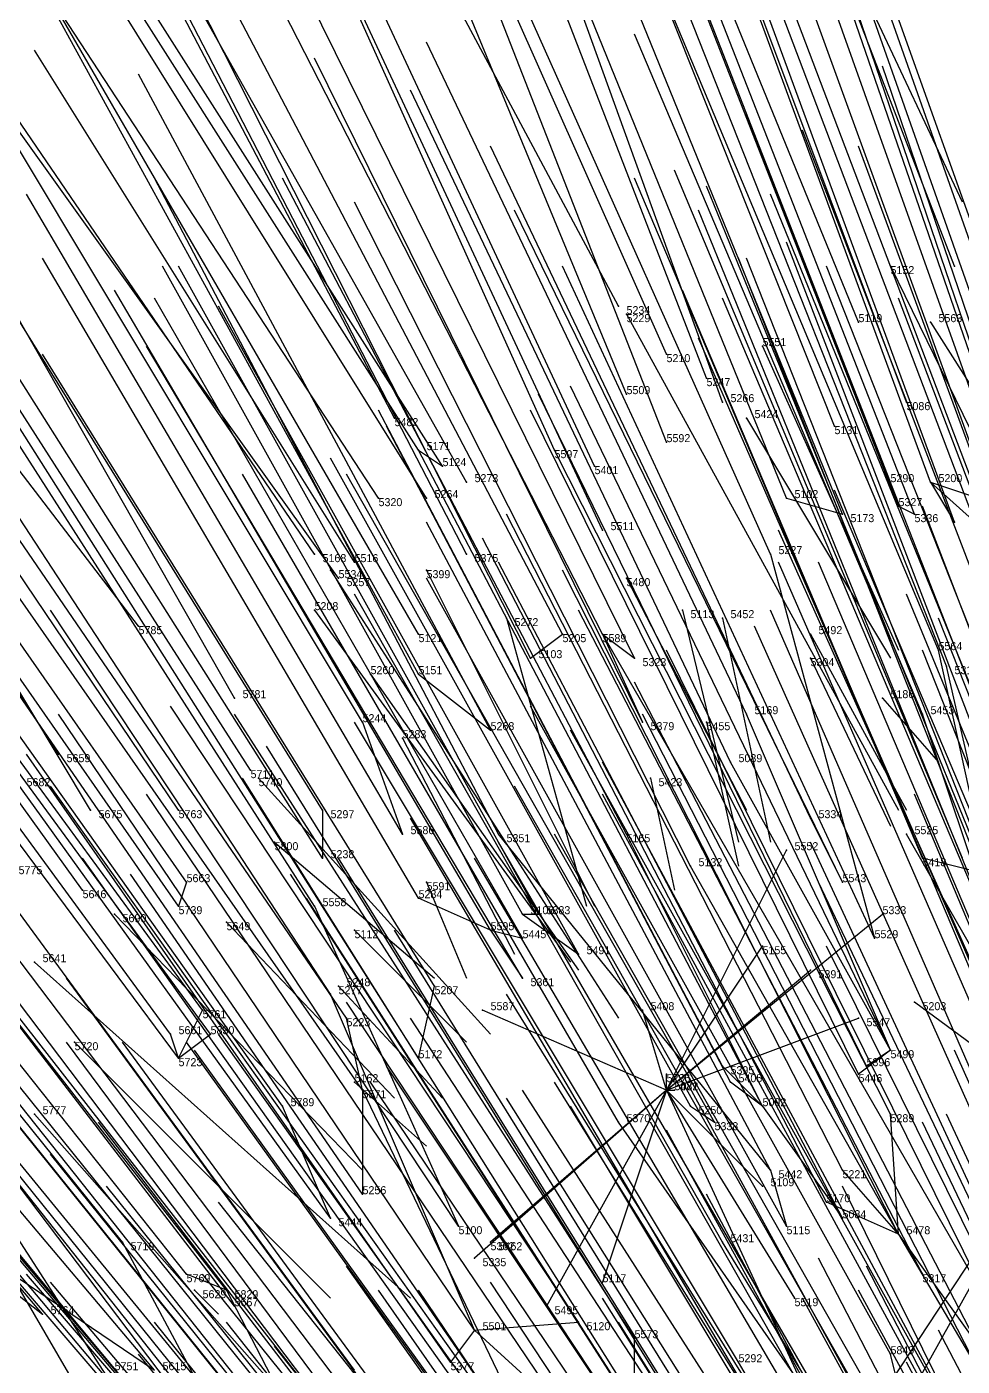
# Model space of a CAD drawing. Extents: x -0.5 to 0.59, y -0.5 to 0.59.
# Drawn here: x -0.281 to -0.164, y 0.3225 to 0.4899 of the extents above; entities that cross this region are included whole.
import ezdxf

# ---------------------------------------------------------------- set-up
doc = ezdxf.new("R2010")
doc.units = 0
for name, color, linetype in [('Facilities', 3, 'CONTINUOUS'), ('Facilities_lines', 3, 'CONTINUOUS'), ('Normals', 1, 'CONTINUOUS'), ('Source_points', 5, 'CONTINUOUS'), ('Text', 3, 'CONTINUOUS')]:
    doc.layers.add(name, color=color, linetype=linetype)

msp = doc.modelspace()

# ---------------------------------------------------------------- linework, layer by layer
at = {"layer": 'Facilities', "color": 3}
for p in [(-0.173, 0.46, -1.25), (-0.165, 0.46, -1.222), (-0.207, 0.455, -1.25), (-0.206, 0.454, -1.25), (-0.177, 0.453, -1.217), (-0.168, 0.453, -1.25), (-0.201, 0.449, -1.229), (-0.189, 0.45, -1.25), (-0.196, 0.446, -1.217), (-0.206, 0.444, -1.225), (-0.194, 0.443, -1.209), (-0.171, 0.443, -1.187), (-0.235, 0.441, -1.25), (-0.191, 0.441, -1.25), (-0.18, 0.44, -1.188), (-0.232, 0.437, -1.25), (-0.215, 0.437, -1.217), (-0.201, 0.438, -1.205), (-0.21, 0.435, -1.208), (-0.226, 0.433, -1.221), (-0.168, 0.433, -1.161), (-0.237, 0.431, -1.23), (-0.231, 0.431, -1.224), (-0.186, 0.431, -1.175), (-0.172, 0.43, -1.159), (-0.209, 0.427, -1.19), (-0.245, 0.424, -1.224), (-0.226, 0.424, -1.2), (-0.188, 0.424, -1.159), (-0.243, 0.422, -1.25), (-0.24, 0.423, -1.25), (-0.231, 0.422, -1.25), (-0.242, 0.421, -1.214), (-0.206, 0.421, -1.25), (-0.245, 0.417, -1.25), (-0.199, 0.417, -1.25), (-0.221, 0.416, -1.25), (-0.194, 0.416, -1.25), (-0.267, 0.415, -1.233), (-0.232, 0.414, -1.186), (-0.209, 0.414, -1.159), (-0.183, 0.414, -1.25), (-0.218, 0.411, -1.163), (-0.183, 0.411, -1.25), (-0.238, 0.409, -1.25), (-0.232, 0.409, -1.177), (-0.255, 0.406, -1.199), (-0.174, 0.406, -1.25), (-0.239, 0.403, -1.173), (-0.196, 0.403, -1.25), (-0.234, 0.401, -1.25), (-0.277, 0.399, -1.213), (-0.253, 0.397, -1.177), (-0.252, 0.396, -1.25), (-0.203, 0.396, -1.25), (-0.273, 0.392, -1.193), (-0.262, 0.392, -1.179), (-0.244, 0.392, -1.154), (-0.25, 0.388, -1.25), (-0.274, 0.382, -1.175), (-0.261, 0.383, -1.159), (-0.231, 0.383, -1.25), (-0.179, 0.383, -1.057), (-0.27, 0.379, -1.25), (-0.245, 0.38, -1.13), (-0.219, 0.379, -1.094), (-0.256, 0.378, -1.25), (-0.24, 0.377, -1.25), (-0.223, 0.377, -1.095), (-0.28, 0.373, -1.25), (-0.242, 0.37, -1.25), (-0.275, 0.363, -1.25), (-0.173, 0.362, -1.003), (-0.262, 0.361, -1.115), (-0.232, 0.361, -1.074), (-0.24, 0.358, -1.25), (-0.239, 0.357, -1.074), (-0.201, 0.357, -1.25), (-0.198, 0.355, -1.016), (-0.189, 0.355, -1.006), (-0.28, 0.354, -1.25), (-0.188, 0.347, -0.985), (-0.243, 0.341, -1.046), (-0.172, 0.339, -0.95), (-0.26, 0.332, -1.25), (-0.256, 0.332, -1.047), (-0.225, 0.327, -0.993)]:
    msp.add_point(p, dxfattribs=at)
at = {"layer": 'Facilities_lines', "color": 3}
for p, q in [((-0.232, 0.437, -1.25), (-0.229, 0.435, -1.25)), ((-0.172, 0.43, -1.159), (-0.173, 0.433, -1.167)), ((-0.168, 0.433, -1.161), (-0.162, 0.431, -1.151)), ((-0.168, 0.433, -1.161), (-0.158, 0.424, -1.132)), ((-0.168, 0.433, -1.161), (-0.165, 0.428, -1.147)), ((-0.186, 0.431, -1.175), (-0.179, 0.429, -1.161)), ((-0.172, 0.43, -1.159), (-0.17, 0.429, -1.153)), ((-0.188, 0.424, -1.159), (-0.175, 0.376, -1.038)), ((-0.218, 0.411, -1.163), (-0.214, 0.414, -1.165)), ((-0.209, 0.414, -1.159), (-0.204, 0.403, -1.128)), ((-0.209, 0.414, -1.159), (-0.205, 0.411, -1.148)), ((-0.209, 0.414, -1.159), (-0.16, 0.329, -0.915)), ((-0.158, 0.371, -1.007), (-0.167, 0.412, -1.113)), ((-0.232, 0.409, -1.177), (-0.223, 0.402, -1.151)), ((-0.158, 0.375, -1.018), (-0.166, 0.41, -1.105)), ((-0.173, 0.362, -1.003), (-0.191, 0.404, -1.118)), ((-0.158, 0.371, -1.007), (-0.169, 0.404, -1.095)), ((-0.239, 0.403, -1.173), (-0.234, 0.389, -1.135)), ((-0.173, 0.362, -1.003), (-0.193, 0.398, -1.106)), ((-0.244, 0.392, -1.154), (-0.244, 0.386, -1.141)), ((-0.179, 0.383, -1.057), (-0.183, 0.391, -1.08)), ((-0.188, 0.347, -0.985), (-0.222, 0.389, -1.119)), ((-0.189, 0.355, -1.006), (-0.206, 0.389, -1.1)), ((-0.151, 0.354, -1.25), (-0.171, 0.389, -1.25)), ((-0.201, 0.357, -1.25), (-0.186, 0.387, -1.25)), ((-0.161, 0.384, -1.041), (-0.169, 0.386, -1.053)), ((-0.172, 0.339, -0.95), (-0.198, 0.385, -1.082)), ((-0.261, 0.383, -1.159), (-0.262, 0.38, -1.154)), ((-0.223, 0.377, -1.095), (-0.232, 0.381, -1.116)), ((-0.245, 0.38, -1.13), (-0.227, 0.34, -1.022)), ((-0.219, 0.379, -1.094), (-0.217, 0.379, -1.091)), ((-0.219, 0.379, -1.094), (-0.212, 0.374, -1.075)), ((-0.201, 0.357, -1.25), (-0.174, 0.379, -1.25)), ((-0.223, 0.377, -1.095), (-0.219, 0.376, -1.089)), ((-0.223, 0.377, -1.095), (-0.219, 0.371, -1.076)), ((-0.201, 0.357, -1.25), (-0.189, 0.375, -1.25)), ((-0.201, 0.357, -1.25), (-0.183, 0.372, -1.25)), ((-0.232, 0.361, -1.074), (-0.23, 0.37, -1.089)), ((-0.225, 0.327, -0.993), (-0.243, 0.369, -1.105)), ((-0.262, 0.361, -1.115), (-0.259, 0.367, -1.123)), ((-0.201, 0.357, -1.25), (-0.224, 0.367, -1.25)), ((-0.201, 0.357, -1.25), (-0.204, 0.367, -1.25)), ((-0.151, 0.354, -1.25), (-0.17, 0.368, -1.25)), ((-0.239, 0.357, -1.074), (-0.241, 0.366, -1.095)), ((-0.201, 0.357, -1.25), (-0.177, 0.366, -1.25)), ((-0.262, 0.361, -1.115), (-0.263, 0.364, -1.123)), ((-0.262, 0.361, -1.115), (-0.258, 0.364, -1.116)), ((-0.173, 0.362, -1.003), (-0.177, 0.359, -1.001)), ((-0.173, 0.362, -1.003), (-0.176, 0.36, -1.003)), ((-0.189, 0.355, -1.006), (-0.194, 0.36, -1.022)), ((-0.201, 0.357, -1.25), (-0.201, 0.359, -1.25)), ((-0.239, 0.357, -1.074), (-0.239, 0.344, -1.048)), ((-0.239, 0.357, -1.074), (-0.215, 0.307, -0.938)), ((-0.201, 0.357, -1.25), (-0.225, 0.336, -1.25)), ((-0.201, 0.357, -1.25), (-0.223, 0.338, -1.25)), ((-0.201, 0.357, -1.25), (-0.223, 0.338, -1.25)), ((-0.201, 0.357, -1.25), (-0.216, 0.33, -1.25)), ((-0.201, 0.357, -1.25), (-0.209, 0.333, -1.25)), ((-0.201, 0.357, -1.25), (-0.2, 0.357, -1.25)), ((-0.201, 0.357, -1.25), (-0.189, 0.345, -1.25)), ((-0.201, 0.357, -1.25), (-0.183, 0.318, -1.25)), ((-0.201, 0.357, -1.25), (-0.185, 0.331, -1.25)), ((-0.189, 0.355, -1.006), (-0.193, 0.358, -1.017)), ((-0.243, 0.341, -1.046), (-0.249, 0.355, -1.085)), ((-0.198, 0.355, -1.016), (-0.195, 0.353, -1.008)), ((-0.189, 0.355, -1.006), (-0.179, 0.341, -0.964)), ((-0.151, 0.354, -1.25), (-0.175, 0.311, -1.25)), ((-0.151, 0.354, -1.25), (-0.174, 0.319, -1.25)), ((-0.172, 0.339, -0.95), (-0.173, 0.354, -0.985)), ((-0.175, 0.307, -0.885), (-0.207, 0.353, -1.024)), ((-0.302, 0.347, -1.152), (-0.279, 0.329, -1.079)), ((-0.302, 0.347, -1.152), (-0.265, 0.322, -1.042)), ((-0.188, 0.347, -0.985), (-0.186, 0.34, -0.968)), ((-0.172, 0.339, -0.95), (-0.179, 0.347, -0.976)), ((-0.172, 0.339, -0.95), (-0.181, 0.343, -0.97)), ((-0.172, 0.339, -0.95), (-0.169, 0.334, -0.935)), ((-0.172, 0.339, -0.95), (-0.162, 0.325, -0.909)), ((-0.172, 0.339, -0.95), (-0.162, 0.322, -0.9)), ((-0.254, 0.31, -1.003), (-0.269, 0.338, -1.079)), ((-0.175, 0.307, -0.885), (-0.194, 0.338, -0.975)), ((-0.256, 0.332, -1.047), (-0.261, 0.334, -1.059)), ((-0.256, 0.332, -1.047), (-0.255, 0.33, -1.044)), ((-0.256, 0.332, -1.047), (-0.242, 0.305, -0.974)), ((-0.225, 0.327, -0.993), (-0.228, 0.323, -0.989)), ((-0.225, 0.327, -0.993), (-0.212, 0.328, -0.975)), ((-0.225, 0.327, -0.993), (-0.214, 0.317, -0.956)), ((-0.205, 0.318, -0.945), (-0.205, 0.326, -0.963)), ((-0.169, 0.308, -0.88), (-0.173, 0.324, -0.919)), ((-0.166, 0.279, -0.813), (-0.192, 0.323, -0.939))]:
    msp.add_line(p, q, dxfattribs=at)
at = {"layer": 'Normals', "color": 1}
for p, q in [((-0.164, 0.468, -1.24), (-0.204, 0.553, -1.275)), ((-0.165, 0.46, -1.222), (-0.201, 0.553, -1.214)), ((-0.177, 0.453, -1.217), (-0.215, 0.546, -1.22)), ((-0.201, 0.449, -1.229), (-0.241, 0.539, -1.247)), ((-0.196, 0.446, -1.217), (-0.232, 0.539, -1.22)), ((-0.206, 0.444, -1.225), (-0.244, 0.536, -1.236)), ((-0.194, 0.443, -1.209), (-0.228, 0.537, -1.199)), ((-0.171, 0.443, -1.187), (-0.204, 0.531, -1.154)), ((-0.156, 0.443, -1.175), (-0.187, 0.531, -1.138)), ((-0.201, 0.438, -1.205), (-0.237, 0.53, -1.19)), ((-0.215, 0.437, -1.217), (-0.256, 0.528, -1.213)), ((-0.18, 0.44, -1.188), (-0.215, 0.528, -1.157)), ((-0.207, 0.455, -1.25), (-0.245, 0.526, -1.31)), ((-0.21, 0.435, -1.208), (-0.252, 0.525, -1.197)), ((-0.235, 0.441, -1.25), (-0.276, 0.519, -1.296)), ((-0.226, 0.433, -1.221), (-0.275, 0.52, -1.22)), ((-0.173, 0.433, -1.167), (-0.207, 0.52, -1.13)), ((-0.168, 0.433, -1.161), (-0.2, 0.52, -1.124)), ((-0.154, 0.431, -1.145), (-0.185, 0.519, -1.108)), ((-0.151, 0.432, -1.143), (-0.182, 0.519, -1.106)), ((-0.162, 0.431, -1.151), (-0.195, 0.518, -1.115)), ((-0.231, 0.431, -1.224), (-0.284, 0.516, -1.232)), ((-0.186, 0.431, -1.175), (-0.221, 0.517, -1.138)), ((-0.172, 0.43, -1.159), (-0.206, 0.517, -1.122)), ((-0.17, 0.429, -1.153), (-0.204, 0.516, -1.117)), ((-0.209, 0.427, -1.19), (-0.25, 0.515, -1.165)), ((-0.179, 0.429, -1.161), (-0.214, 0.515, -1.125)), ((-0.165, 0.428, -1.147), (-0.197, 0.515, -1.11)), ((-0.237, 0.431, -1.23), (-0.29, 0.512, -1.257)), ((-0.226, 0.424, -1.2), (-0.271, 0.511, -1.181)), ((-0.158, 0.424, -1.132), (-0.19, 0.512, -1.095)), ((-0.188, 0.424, -1.159), (-0.226, 0.509, -1.122)), ((-0.155, 0.422, -1.124), (-0.186, 0.509, -1.086)), ((-0.153, 0.421, -1.121), (-0.183, 0.509, -1.083)), ((-0.245, 0.424, -1.224), (-0.301, 0.506, -1.234)), ((-0.232, 0.437, -1.25), (-0.274, 0.503, -1.313)), ((-0.242, 0.421, -1.214), (-0.3, 0.502, -1.214)), ((-0.229, 0.435, -1.25), (-0.271, 0.501, -1.313)), ((-0.151, 0.414, -1.101), (-0.181, 0.501, -1.064)), ((-0.167, 0.412, -1.113), (-0.203, 0.498, -1.075)), ((-0.156, 0.411, -1.1), (-0.189, 0.498, -1.062)), ((-0.232, 0.414, -1.186), (-0.28, 0.497, -1.159)), ((-0.214, 0.414, -1.165), (-0.257, 0.496, -1.127)), ((-0.209, 0.414, -1.159), (-0.251, 0.496, -1.121)), ((-0.166, 0.41, -1.105), (-0.2, 0.496, -1.067)), ((-0.218, 0.411, -1.163), (-0.26, 0.494, -1.126)), ((-0.205, 0.411, -1.148), (-0.246, 0.494, -1.11)), ((-0.267, 0.415, -1.233), (-0.326, 0.492, -1.259)), ((-0.255, 0.406, -1.199), (-0.304, 0.492, -1.186)), ((-0.232, 0.409, -1.177), (-0.277, 0.491, -1.14)), ((-0.169, 0.404, -1.095), (-0.205, 0.489, -1.058)), ((-0.191, 0.404, -1.118), (-0.231, 0.488, -1.081)), ((-0.24, 0.423, -1.25), (-0.28, 0.487, -1.317)), ((-0.204, 0.403, -1.128), (-0.245, 0.486, -1.09)), ((-0.223, 0.402, -1.151), (-0.267, 0.484, -1.113)), ((-0.144, 0.397, -1.056), (-0.174, 0.485, -1.019)), ((-0.239, 0.403, -1.173), (-0.287, 0.483, -1.136)), ((-0.277, 0.399, -1.213), (-0.331, 0.482, -1.219)), ((-0.193, 0.398, -1.106), (-0.233, 0.482, -1.068)), ((-0.157, 0.392, -1.055), (-0.191, 0.479, -1.018)), ((-0.273, 0.392, -1.193), (-0.324, 0.477, -1.178)), ((-0.151, 0.391, -1.047), (-0.184, 0.477, -1.01)), ((-0.253, 0.397, -1.177), (-0.303, 0.475, -1.14)), ((-0.183, 0.391, -1.08), (-0.223, 0.475, -1.043)), ((-0.145, 0.388, -1.036), (-0.177, 0.475, -0.998)), ((-0.244, 0.392, -1.154), (-0.293, 0.471, -1.117)), ((-0.222, 0.389, -1.119), (-0.265, 0.471, -1.082)), ((-0.206, 0.389, -1.1), (-0.249, 0.471, -1.063)), ((-0.169, 0.386, -1.053), (-0.205, 0.471, -1.016)), ((-0.164, 0.386, -1.048), (-0.2, 0.472, -1.011)), ((-0.262, 0.392, -1.179), (-0.314, 0.469, -1.142)), ((-0.234, 0.389, -1.135), (-0.281, 0.469, -1.098)), ((-0.161, 0.384, -1.041), (-0.196, 0.47, -1.004)), ((-0.153, 0.383, -1.032), (-0.188, 0.469, -0.995)), ((-0.198, 0.385, -1.082), (-0.24, 0.468, -1.045)), ((-0.179, 0.383, -1.057), (-0.22, 0.467, -1.021)), ((-0.162, 0.381, -1.034), (-0.197, 0.467, -0.997)), ((-0.244, 0.386, -1.141), (-0.294, 0.465, -1.105)), ((-0.153, 0.377, -1.016), (-0.186, 0.463, -0.978)), ((-0.232, 0.381, -1.116), (-0.279, 0.461, -1.078)), ((-0.158, 0.375, -1.018), (-0.192, 0.461, -0.98)), ((-0.157, 0.375, -1.016), (-0.191, 0.461, -0.979)), ((-0.261, 0.383, -1.159), (-0.314, 0.459, -1.121)), ((-0.219, 0.379, -1.094), (-0.264, 0.46, -1.056)), ((-0.217, 0.379, -1.091), (-0.262, 0.46, -1.054)), ((-0.175, 0.376, -1.038), (-0.214, 0.46, -1.001)), ((-0.147, 0.374, -1.006), (-0.181, 0.46, -0.967)), ((-0.173, 0.46, -1.25), (-0.152, 0.417, -1.162)), ((-0.245, 0.38, -1.13), (-0.295, 0.458, -1.093)), ((-0.274, 0.382, -1.175), (-0.328, 0.457, -1.138)), ((-0.262, 0.38, -1.154), (-0.315, 0.456, -1.116)), ((-0.223, 0.377, -1.095), (-0.27, 0.457, -1.057)), ((-0.219, 0.376, -1.089), (-0.265, 0.456, -1.051)), ((-0.163, 0.372, -1.015), (-0.199, 0.457, -0.977)), ((-0.158, 0.371, -1.007), (-0.194, 0.456, -0.97)), ((-0.139, 0.369, -0.987), (-0.172, 0.456, -0.95)), ((-0.212, 0.374, -1.075), (-0.257, 0.455, -1.037)), ((-0.206, 0.454, -1.25), (-0.172, 0.392, -1.179)), ((-0.168, 0.453, -1.25), (-0.149, 0.423, -1.156)), ((-0.16, 0.366, -0.999), (-0.197, 0.451, -0.961)), ((-0.23, 0.37, -1.089), (-0.279, 0.449, -1.051)), ((-0.219, 0.371, -1.076), (-0.266, 0.45, -1.038)), ((-0.189, 0.45, -1.25), (-0.172, 0.412, -1.159)), ((-0.243, 0.369, -1.105), (-0.294, 0.447, -1.068)), ((-0.176, 0.36, -1.003), (-0.217, 0.444, -0.965)), ((-0.173, 0.362, -1.003), (-0.213, 0.445, -0.965)), ((-0.259, 0.367, -1.123), (-0.314, 0.442, -1.085)), ((-0.241, 0.366, -1.095), (-0.293, 0.442, -1.058)), ((-0.194, 0.36, -1.022), (-0.237, 0.442, -0.985)), ((-0.177, 0.359, -1.001), (-0.218, 0.442, -0.964)), ((-0.191, 0.441, -1.25), (-0.173, 0.411, -1.156)), ((-0.263, 0.364, -1.123), (-0.318, 0.439, -1.086)), ((-0.258, 0.364, -1.116), (-0.313, 0.439, -1.079)), ((-0.232, 0.361, -1.074), (-0.282, 0.44, -1.036)), ((-0.193, 0.358, -1.017), (-0.236, 0.44, -0.98)), ((-0.189, 0.355, -1.006), (-0.232, 0.437, -0.969)), ((-0.173, 0.354, -0.985), (-0.215, 0.437, -0.948)), ((-0.198, 0.355, -1.016), (-0.243, 0.436, -0.98)), ((-0.262, 0.361, -1.115), (-0.317, 0.435, -1.078)), ((-0.207, 0.353, -1.024), (-0.254, 0.434, -0.987)), ((-0.195, 0.353, -1.008), (-0.241, 0.434, -0.972)), ((-0.239, 0.357, -1.074), (-0.292, 0.433, -1.037)), ((-0.144, 0.347, -0.939), (-0.18, 0.432, -0.902)), ((-0.249, 0.355, -1.085), (-0.303, 0.431, -1.048)), ((-0.179, 0.347, -0.976), (-0.221, 0.429, -0.938)), ((-0.136, 0.344, -0.925), (-0.169, 0.43, -0.887)), ((-0.188, 0.347, -0.985), (-0.231, 0.428, -0.948)), ((-0.149, 0.342, -0.933), (-0.187, 0.427, -0.896)), ((-0.181, 0.343, -0.97), (-0.224, 0.426, -0.933)), ((-0.243, 0.422, -1.25), (-0.207, 0.366, -1.175)), ((-0.231, 0.422, -1.25), (-0.21, 0.38, -1.162)), ((-0.179, 0.341, -0.964), (-0.222, 0.423, -0.926)), ((-0.172, 0.339, -0.95), (-0.214, 0.422, -0.913)), ((-0.15, 0.338, -0.924), (-0.187, 0.423, -0.887)), ((-0.146, 0.338, -0.919), (-0.182, 0.423, -0.881)), ((-0.239, 0.344, -1.048), (-0.292, 0.421, -1.011)), ((-0.186, 0.34, -0.968), (-0.231, 0.421, -0.931)), ((-0.206, 0.421, -1.25), (-0.191, 0.392, -1.156)), ((-0.194, 0.338, -0.975), (-0.24, 0.419, -0.938)), ((-0.136, 0.334, -0.9), (-0.171, 0.419, -0.863)), ((-0.227, 0.34, -1.022), (-0.278, 0.417, -0.984)), ((-0.245, 0.417, -1.25), (-0.213, 0.373, -1.166)), ((-0.169, 0.334, -0.935), (-0.212, 0.417, -0.899)), ((-0.199, 0.417, -1.25), (-0.192, 0.388, -1.154)), ((-0.151, 0.332, -0.912), (-0.188, 0.417, -0.874)), ((-0.243, 0.341, -1.046), (-0.297, 0.416, -1.009)), ((-0.221, 0.416, -1.25), (-0.211, 0.38, -1.157)), ((-0.194, 0.416, -1.25), (-0.188, 0.388, -1.154)), ((-0.133, 0.33, -0.889), (-0.167, 0.416, -0.852)), ((-0.152, 0.33, -0.909), (-0.19, 0.415, -0.871)), ((-0.183, 0.414, -1.25), (-0.171, 0.392, -1.153)), ((-0.16, 0.329, -0.915), (-0.201, 0.412, -0.877)), ((-0.135, 0.326, -0.882), (-0.169, 0.412, -0.845)), ((-0.183, 0.411, -1.25), (-0.173, 0.39, -1.153)), ((-0.269, 0.338, -1.079), (-0.327, 0.41, -1.042)), ((-0.238, 0.409, -1.25), (-0.212, 0.372, -1.161)), ((-0.261, 0.334, -1.059), (-0.319, 0.407, -1.022)), ((-0.162, 0.325, -0.909), (-0.205, 0.408, -0.871)), ((-0.174, 0.406, -1.25), (-0.167, 0.398, -1.151)), ((-0.256, 0.332, -1.047), (-0.313, 0.405, -1.01)), ((-0.255, 0.33, -1.044), (-0.312, 0.404, -1.007)), ((-0.225, 0.327, -0.993), (-0.277, 0.404, -0.956)), ((-0.212, 0.328, -0.975), (-0.263, 0.405, -0.939)), ((-0.205, 0.326, -0.963), (-0.255, 0.404, -0.926)), ((-0.173, 0.324, -0.919), (-0.218, 0.405, -0.882)), ((-0.162, 0.322, -0.9), (-0.204, 0.404, -0.862)), ((-0.192, 0.323, -0.939), (-0.24, 0.403, -0.902)), ((-0.168, 0.321, -0.905), (-0.213, 0.402, -0.868)), ((-0.196, 0.403, -1.25), (-0.192, 0.385, -1.152)), ((-0.234, 0.401, -1.25), (-0.22, 0.374, -1.155)), ((-0.279, 0.329, -1.079), (-0.339, 0.4, -1.042)), ((-0.228, 0.323, -0.989), (-0.281, 0.399, -0.952)), ((-0.202, 0.321, -0.949), (-0.251, 0.4, -0.911)), ((-0.24, 0.322, -1.004), (-0.295, 0.397, -0.967)), ((-0.165, 0.316, -0.892), (-0.209, 0.398, -0.854)), ((-0.205, 0.318, -0.945), (-0.254, 0.396, -0.908)), ((-0.252, 0.396, -1.25), (-0.223, 0.364, -1.16)), ((-0.203, 0.396, -1.25), (-0.2, 0.382, -1.151)), ((-0.224, 0.319, -0.974), (-0.278, 0.395, -0.938)), ((-0.214, 0.317, -0.956), (-0.266, 0.394, -0.919)), ((-0.174, 0.314, -0.897), (-0.22, 0.395, -0.86)), ((-0.165, 0.313, -0.884), (-0.209, 0.394, -0.847)), ((-0.134, 0.308, -0.84), (-0.17, 0.394, -0.803)), ((-0.265, 0.322, -1.042), (-0.325, 0.393, -1.006)), ((-0.186, 0.311, -0.907), (-0.233, 0.391, -0.87)), ((-0.169, 0.308, -0.88), (-0.215, 0.389, -0.842)), ((-0.171, 0.389, -1.25), (-0.171, 0.389, -1.15)), ((-0.25, 0.388, -1.25), (-0.23, 0.371, -1.154)), ((-0.175, 0.307, -0.885), (-0.222, 0.388, -0.848)), ((-0.186, 0.387, -1.25), (-0.186, 0.387, -1.15)), ((-0.144, 0.304, -0.841), (-0.183, 0.388, -0.803)), ((-0.255, 0.313, -1.01), (-0.314, 0.386, -0.974)), ((-0.251, 0.314, -1.005), (-0.309, 0.386, -0.968)), ((-0.22, 0.31, -0.952), (-0.274, 0.386, -0.915)), ((-0.193, 0.307, -0.908), (-0.242, 0.386, -0.871)), ((-0.178, 0.306, -0.885), (-0.225, 0.386, -0.847)), ((-0.215, 0.307, -0.938), (-0.268, 0.384, -0.9)), ((-0.198, 0.306, -0.91), (-0.248, 0.384, -0.874)), ((-0.254, 0.31, -1.003), (-0.312, 0.383, -0.966)), ((-0.231, 0.383, -1.25), (-0.226, 0.371, -1.151)), ((-0.142, 0.299, -0.828), (-0.182, 0.383, -0.79)), ((-0.142, 0.299, -0.828), (-0.182, 0.383, -0.79)), ((-0.196, 0.303, -0.902), (-0.246, 0.381, -0.865)), ((-0.27, 0.379, -1.25), (-0.239, 0.347, -1.16)), ((-0.174, 0.379, -1.25), (-0.174, 0.379, -1.15)), ((-0.242, 0.305, -0.974), (-0.3, 0.378, -0.937)), ((-0.256, 0.378, -1.25), (-0.235, 0.356, -1.155)), ((-0.24, 0.377, -1.25), (-0.226, 0.363, -1.152)), ((-0.186, 0.298, -0.879), (-0.235, 0.377, -0.841)), ((-0.228, 0.302, -0.945), (-0.284, 0.376, -0.908)), ((-0.189, 0.375, -1.25), (-0.189, 0.375, -1.15)), ((-0.14, 0.292, -0.809), (-0.181, 0.375, -0.772)), ((-0.253, 0.302, -0.985), (-0.313, 0.373, -0.948)), ((-0.253, 0.302, -0.985), (-0.313, 0.373, -0.948)), ((-0.28, 0.373, -1.25), (-0.233, 0.331, -1.172)), ((-0.183, 0.372, -1.25), (-0.183, 0.372, -1.15)), ((-0.241, 0.298, -0.958), (-0.3, 0.37, -0.921)), ((-0.234, 0.298, -0.946), (-0.292, 0.37, -0.909)), ((-0.228, 0.297, -0.935), (-0.285, 0.37, -0.898)), ((-0.221, 0.296, -0.925), (-0.276, 0.371, -0.888)), ((-0.242, 0.37, -1.25), (-0.229, 0.356, -1.152)), ((-0.172, 0.29, -0.842), (-0.221, 0.369, -0.805)), ((-0.226, 0.294, -0.927), (-0.282, 0.368, -0.89)), ((-0.19, 0.291, -0.869), (-0.241, 0.368, -0.832)), ((-0.224, 0.367, -1.25), (-0.224, 0.367, -1.15)), ((-0.204, 0.367, -1.25), (-0.204, 0.367, -1.15)), ((-0.17, 0.368, -1.25), (-0.17, 0.368, -1.15)), ((-0.234, 0.293, -0.937), (-0.292, 0.365, -0.9)), ((-0.182, 0.288, -0.853), (-0.233, 0.366, -0.815)), ((-0.177, 0.366, -1.25), (-0.177, 0.366, -1.15)), ((-0.203, 0.288, -0.881), (-0.257, 0.364, -0.845)), ((-0.244, 0.291, -0.95), (-0.304, 0.362, -0.912)), ((-0.221, 0.289, -0.91), (-0.276, 0.363, -0.872)), ((-0.275, 0.363, -1.25), (-0.243, 0.331, -1.161)), ((-0.214, 0.288, -0.898), (-0.269, 0.363, -0.861)), ((-0.207, 0.288, -0.887), (-0.261, 0.363, -0.85)), ((-0.206, 0.287, -0.882), (-0.26, 0.362, -0.846)), ((-0.127, 0.277, -0.762), (-0.165, 0.362, -0.726)), ((-0.184, 0.282, -0.843), (-0.236, 0.36, -0.805)), ((-0.201, 0.359, -1.25), (-0.201, 0.359, -1.15)), ((-0.154, 0.277, -0.793), (-0.199, 0.359, -0.757)), ((-0.24, 0.358, -1.25), (-0.231, 0.35, -1.151)), ((-0.186, 0.281, -0.843), (-0.238, 0.358, -0.806)), ((-0.169, 0.279, -0.815), (-0.219, 0.357, -0.777)), ((-0.166, 0.279, -0.813), (-0.215, 0.358, -0.775)), ((-0.201, 0.357, -1.25), (-0.201, 0.357, -1.15)), ((-0.2, 0.357, -1.25), (-0.2, 0.357, -1.15)), ((-0.172, 0.278, -0.816), (-0.221, 0.356, -0.779)), ((-0.165, 0.275, -0.802), (-0.213, 0.355, -0.766)), ((-0.28, 0.354, -1.25), (-0.25, 0.32, -1.161)), ((-0.127, 0.27, -0.745), (-0.166, 0.354, -0.708)), ((-0.215, 0.279, -0.881), (-0.272, 0.353, -0.844)), ((-0.157, 0.272, -0.784), (-0.203, 0.353, -0.747)), ((-0.156, 0.27, -0.78), (-0.201, 0.352, -0.743)), ((-0.129, 0.269, -0.746), (-0.169, 0.353, -0.709)), ((-0.234, 0.279, -0.912), (-0.294, 0.351, -0.875)), ((-0.285, 0.349, -1.25), (-0.26, 0.316, -1.159)), ((-0.22, 0.277, -0.884), (-0.278, 0.349, -0.846)), ((-0.29, 0.346, -1.25), (-0.269, 0.31, -1.159)), ((-0.287, 0.346, -1.25), (-0.265, 0.312, -1.159)), ((-0.213, 0.273, -0.866), (-0.271, 0.345, -0.829)), ((-0.189, 0.345, -1.25), (-0.189, 0.345, -1.15)), ((-0.138, 0.262, -0.74), (-0.179, 0.345, -0.703)), ((-0.152, 0.262, -0.757), (-0.196, 0.344, -0.72)), ((-0.199, 0.27, -0.838), (-0.257, 0.343, -0.801)), ((-0.228, 0.27, -0.882), (-0.287, 0.34, -0.845)), ((-0.223, 0.338, -1.25), (-0.223, 0.338, -1.15)), ((-0.223, 0.338, -1.25), (-0.223, 0.338, -1.15)), ((-0.187, 0.259, -0.8), (-0.241, 0.335, -0.763)), ((-0.225, 0.336, -1.25), (-0.225, 0.336, -1.15)), ((-0.139, 0.253, -0.722), (-0.182, 0.336, -0.686)), ((-0.133, 0.252, -0.712), (-0.176, 0.335, -0.676)), ((-0.22, 0.263, -0.858), (-0.281, 0.334, -0.821)), ((-0.201, 0.262, -0.825), (-0.259, 0.334, -0.788)), ((-0.222, 0.263, -0.86), (-0.282, 0.333, -0.822)), ((-0.218, 0.262, -0.853), (-0.278, 0.333, -0.816)), ((-0.26, 0.332, -1.25), (-0.257, 0.329, -1.15)), ((-0.184, 0.256, -0.788), (-0.237, 0.332, -0.751)), ((-0.18, 0.255, -0.781), (-0.232, 0.332, -0.743)), ((-0.172, 0.256, -0.77), (-0.223, 0.333, -0.733)), ((-0.209, 0.333, -1.25), (-0.209, 0.333, -1.15)), ((-0.133, 0.251, -0.709), (-0.177, 0.332, -0.672)), ((-0.216, 0.33, -1.25), (-0.216, 0.33, -1.15)), ((-0.16, 0.253, -0.748), (-0.209, 0.331, -0.71)), ((-0.185, 0.331, -1.25), (-0.185, 0.331, -1.15)), ((-0.139, 0.249, -0.714), (-0.184, 0.331, -0.677)), ((-0.207, 0.256, -0.823), (-0.265, 0.328, -0.786)), ((-0.198, 0.255, -0.808), (-0.256, 0.328, -0.77)), ((-0.158, 0.25, -0.738), (-0.207, 0.328, -0.7)), ((-0.124, 0.245, -0.687), (-0.167, 0.327, -0.65)), ((-0.193, 0.253, -0.794), (-0.25, 0.325, -0.756)), ((-0.208, 0.252, -0.817), (-0.267, 0.324, -0.779)), ((-0.127, 0.241, -0.681), (-0.171, 0.323, -0.645))]:
    msp.add_line(p, q, dxfattribs=at)
at = {"layer": 'Source_points', "color": 5}
for p in [(-0.229, 0.435, -1.25), (-0.173, 0.433, -1.167), (-0.179, 0.429, -1.161), (-0.17, 0.429, -1.153), (-0.165, 0.428, -1.147), (-0.214, 0.414, -1.165), (-0.167, 0.412, -1.113), (-0.205, 0.411, -1.148), (-0.166, 0.41, -1.105), (-0.191, 0.404, -1.118), (-0.169, 0.404, -1.095), (-0.223, 0.402, -1.151), (-0.204, 0.403, -1.128), (-0.193, 0.398, -1.106), (-0.183, 0.391, -1.08), (-0.234, 0.389, -1.135), (-0.222, 0.389, -1.119), (-0.206, 0.389, -1.1), (-0.171, 0.389, -1.25), (-0.186, 0.387, -1.25), (-0.244, 0.386, -1.141), (-0.169, 0.386, -1.053), (-0.198, 0.385, -1.082), (-0.232, 0.381, -1.116), (-0.262, 0.38, -1.154), (-0.217, 0.379, -1.091), (-0.174, 0.379, -1.25), (-0.219, 0.376, -1.089), (-0.175, 0.376, -1.038), (-0.212, 0.374, -1.075), (-0.189, 0.375, -1.25), (-0.183, 0.372, -1.25), (-0.23, 0.37, -1.089), (-0.219, 0.371, -1.076), (-0.243, 0.369, -1.105), (-0.259, 0.367, -1.123), (-0.224, 0.367, -1.25), (-0.204, 0.367, -1.25), (-0.17, 0.368, -1.25), (-0.241, 0.366, -1.095), (-0.177, 0.366, -1.25), (-0.263, 0.364, -1.123), (-0.258, 0.364, -1.116), (-0.194, 0.36, -1.022), (-0.176, 0.36, -1.003), (-0.201, 0.359, -1.25), (-0.177, 0.359, -1.001), (-0.2, 0.357, -1.25), (-0.193, 0.358, -1.017), (-0.249, 0.355, -1.085), (-0.173, 0.354, -0.985), (-0.207, 0.353, -1.024), (-0.195, 0.353, -1.008), (-0.179, 0.347, -0.976), (-0.189, 0.345, -1.25), (-0.239, 0.344, -1.048), (-0.181, 0.343, -0.97), (-0.227, 0.34, -1.022), (-0.186, 0.34, -0.968), (-0.179, 0.341, -0.964), (-0.269, 0.338, -1.079), (-0.223, 0.338, -1.25), (-0.223, 0.338, -1.25), (-0.194, 0.338, -0.975), (-0.225, 0.336, -1.25), (-0.261, 0.334, -1.059), (-0.169, 0.334, -0.935), (-0.209, 0.333, -1.25), (-0.255, 0.33, -1.044), (-0.216, 0.33, -1.25), (-0.185, 0.331, -1.25), (-0.279, 0.329, -1.079), (-0.212, 0.328, -0.975), (-0.205, 0.326, -0.963), (-0.173, 0.324, -0.919), (-0.228, 0.323, -0.989), (-0.192, 0.323, -0.939)]:
    msp.add_point(p, dxfattribs=at)

# ---------------------------------------------------------------- texts
at = {"layer": 'Text', "color": 3}
for s, p in [('5152', (-0.173, 0.459, -1.25)), ('5234', (-0.206, 0.454, -1.25)), ('5229', (-0.206, 0.453, -1.25)), ('5119', (-0.177, 0.453, -1.217)), ('5563', (-0.167, 0.453, -1.25)), ('5551', (-0.189, 0.45, -1.25)), ('5210', (-0.201, 0.448, -1.229)), ('5247', (-0.196, 0.445, -1.217)), ('5509', (-0.206, 0.444, -1.225)), ('5266', (-0.193, 0.443, -1.209)), ('5424', (-0.19, 0.441, -1.25)), ('5086', (-0.171, 0.442, -1.187)), ('5482', (-0.235, 0.44, -1.25)), ('5592', (-0.201, 0.438, -1.205)), ('5131', (-0.18, 0.439, -1.188)), ('5171', (-0.231, 0.437, -1.25)), ('5597', (-0.215, 0.436, -1.217)), ('5124', (-0.229, 0.435, -1.25)), ('5273', (-0.225, 0.433, -1.221)), ('5401', (-0.21, 0.434, -1.208)), ('5290', (-0.173, 0.433, -1.167)), ('5200', (-0.167, 0.433, -1.161)), ('5264', (-0.23, 0.431, -1.224)), ('5102', (-0.185, 0.431, -1.175)), ('5320', (-0.237, 0.43, -1.23)), ('5327', (-0.172, 0.43, -1.159)), ('5173', (-0.178, 0.428, -1.161)), ('5336', (-0.17, 0.428, -1.153)), ('5511', (-0.208, 0.427, -1.19)), ('5168', (-0.244, 0.423, -1.224)), ('5516', (-0.24, 0.423, -1.25)), ('5375', (-0.225, 0.423, -1.2)), ('5227', (-0.187, 0.424, -1.159)), ('5534', (-0.242, 0.421, -1.25)), ('5399', (-0.231, 0.421, -1.25)), ('5257', (-0.241, 0.42, -1.214)), ('5480', (-0.206, 0.42, -1.25)), ('5208', (-0.245, 0.417, -1.25)), ('5113', (-0.198, 0.416, -1.25)), ('5452', (-0.193, 0.416, -1.25)), ('5272', (-0.22, 0.415, -1.25)), ('5785', (-0.267, 0.414, -1.233)), ('5121', (-0.232, 0.413, -1.186)), ('5205', (-0.214, 0.413, -1.165)), ('5589', (-0.209, 0.413, -1.159)), ('5492', (-0.182, 0.414, -1.25)), ('5103', (-0.217, 0.411, -1.163)), ('5564', (-0.167, 0.412, -1.113)), ('5323', (-0.204, 0.41, -1.148)), ('5304', (-0.183, 0.41, -1.25)), ('5260', (-0.238, 0.409, -1.25)), ('5151', (-0.232, 0.409, -1.177)), ('5313', (-0.165, 0.409, -1.105)), ('5781', (-0.254, 0.406, -1.199)), ('5186', (-0.173, 0.406, -1.25)), ('5244', (-0.239, 0.403, -1.173)), ('5169', (-0.19, 0.404, -1.118)), ('5453', (-0.168, 0.404, -1.095)), ('5283', (-0.234, 0.401, -1.25)), ('5268', (-0.223, 0.402, -1.151)), ('5379', (-0.203, 0.402, -1.128)), ('5455', (-0.196, 0.402, -1.25)), ('5659', (-0.276, 0.398, -1.213)), ('5089', (-0.192, 0.398, -1.106)), ('5711', (-0.253, 0.396, -1.177)), ('5682', (-0.281, 0.395, -1.213)), ('5740', (-0.252, 0.395, -1.25)), ('5423', (-0.202, 0.395, -1.25)), ('5675', (-0.272, 0.391, -1.193)), ('5763', (-0.262, 0.391, -1.179)), ('5297', (-0.243, 0.391, -1.154)), ('5334', (-0.182, 0.391, -1.08)), ('5586', (-0.233, 0.389, -1.135)), ('5351', (-0.221, 0.388, -1.119)), ('5165', (-0.206, 0.388, -1.1)), ('5525', (-0.17, 0.389, -1.25)), ('5800', (-0.25, 0.387, -1.25)), ('5238', (-0.243, 0.386, -1.141)), ('5552', (-0.185, 0.387, -1.25)), ('5132', (-0.197, 0.385, -1.082)), ('5418', (-0.169, 0.385, -1.053)), ('5775', (-0.282, 0.384, -1.192)), ('5663', (-0.261, 0.383, -1.159)), ('5543', (-0.179, 0.383, -1.057)), ('5646', (-0.274, 0.381, -1.175)), ('5284', (-0.232, 0.381, -1.116)), ('5591', (-0.231, 0.382, -1.25)), ('5558', (-0.244, 0.38, -1.13)), ('5690', (-0.269, 0.378, -1.25)), ('5739', (-0.262, 0.379, -1.154)), ('5106', (-0.218, 0.379, -1.094)), ('5383', (-0.216, 0.379, -1.091)), ('5333', (-0.174, 0.379, -1.25)), ('5649', (-0.256, 0.377, -1.25)), ('5112', (-0.24, 0.376, -1.25)), ('5595', (-0.223, 0.377, -1.095)), ('5445', (-0.219, 0.376, -1.089)), ('5529', (-0.175, 0.376, -1.038)), ('5491', (-0.211, 0.374, -1.075)), ('5641', (-0.279, 0.373, -1.25)), ('5155', (-0.189, 0.374, -1.25)), ('5391', (-0.182, 0.371, -1.25)), ('5277', (-0.242, 0.369, -1.105)), ('5248', (-0.241, 0.37, -1.25)), ('5207', (-0.23, 0.369, -1.089)), ('5361', (-0.218, 0.37, -1.076)), ('5761', (-0.259, 0.366, -1.123)), ('5587', (-0.223, 0.367, -1.25)), ('5408', (-0.203, 0.367, -1.25)), ('5203', (-0.169, 0.367, -1.25)), ('5661', (-0.262, 0.364, -1.123)), ('5830', (-0.258, 0.364, -1.116)), ('5223', (-0.241, 0.365, -1.095)), ('5547', (-0.176, 0.365, -1.25)), ('5720', (-0.275, 0.362, -1.25)), ('5172', (-0.232, 0.361, -1.074)), ('5499', (-0.173, 0.361, -1.003)), ('5723', (-0.262, 0.36, -1.115)), ('5395', (-0.193, 0.359, -1.022)), ('5396', (-0.176, 0.36, -1.003)), ('5162', (-0.24, 0.358, -1.25)), ('5286', (-0.201, 0.358, -1.25)), ('5405', (-0.192, 0.358, -1.017)), ('5446', (-0.177, 0.358, -1.001)), ('5571', (-0.239, 0.356, -1.074)), ('5082', (-0.2, 0.357, -1.25)), ('5471', (-0.2, 0.357, -1.25)), ('5777', (-0.279, 0.354, -1.25)), ('5789', (-0.248, 0.355, -1.085)), ('5250', (-0.197, 0.354, -1.016)), ('5092', (-0.189, 0.355, -1.006)), ('5370', (-0.206, 0.353, -1.024)), ('5289', (-0.173, 0.353, -0.985)), ('5338', (-0.195, 0.352, -1.008)), ('5442', (-0.187, 0.346, -0.985)), ('5221', (-0.179, 0.346, -0.976)), ('5256', (-0.239, 0.344, -1.048)), ('5109', (-0.188, 0.345, -1.25)), ('5170', (-0.181, 0.343, -0.97)), ('5084', (-0.179, 0.341, -0.964)), ('5444', (-0.242, 0.34, -1.046)), ('5100', (-0.227, 0.339, -1.022)), ('5115', (-0.186, 0.339, -0.968)), ('5478', (-0.171, 0.339, -0.95)), ('5431', (-0.193, 0.338, -0.975)), ('5719', (-0.268, 0.337, -1.079)), ('5362', (-0.223, 0.337, -1.25)), ('5462', (-0.222, 0.337, -1.25)), ('5335', (-0.224, 0.335, -1.25)), ('5769', (-0.261, 0.333, -1.059)), ('5117', (-0.209, 0.333, -1.25)), ('5317', (-0.169, 0.333, -0.935)), ('5629', (-0.259, 0.331, -1.25)), ('5829', (-0.255, 0.331, -1.047)), ('5764', (-0.278, 0.329, -1.079)), ('5667', (-0.255, 0.33, -1.044)), ('5495', (-0.215, 0.329, -1.25)), ('5519', (-0.185, 0.33, -1.25)), ('5501', (-0.224, 0.327, -0.993)), ('5120', (-0.211, 0.327, -0.975)), ('5573', (-0.205, 0.326, -0.963)), ('5849', (-0.173, 0.324, -0.919)), ('5292', (-0.192, 0.323, -0.939)), ('5751', (-0.27, 0.322, -1.25)), ('5615', (-0.264, 0.322, -1.042)), ('5377', (-0.228, 0.322, -0.989))]:
    msp.add_text(s, height=0.001, dxfattribs=at).set_placement(p)

doc.saveas('drawing.dxf')
